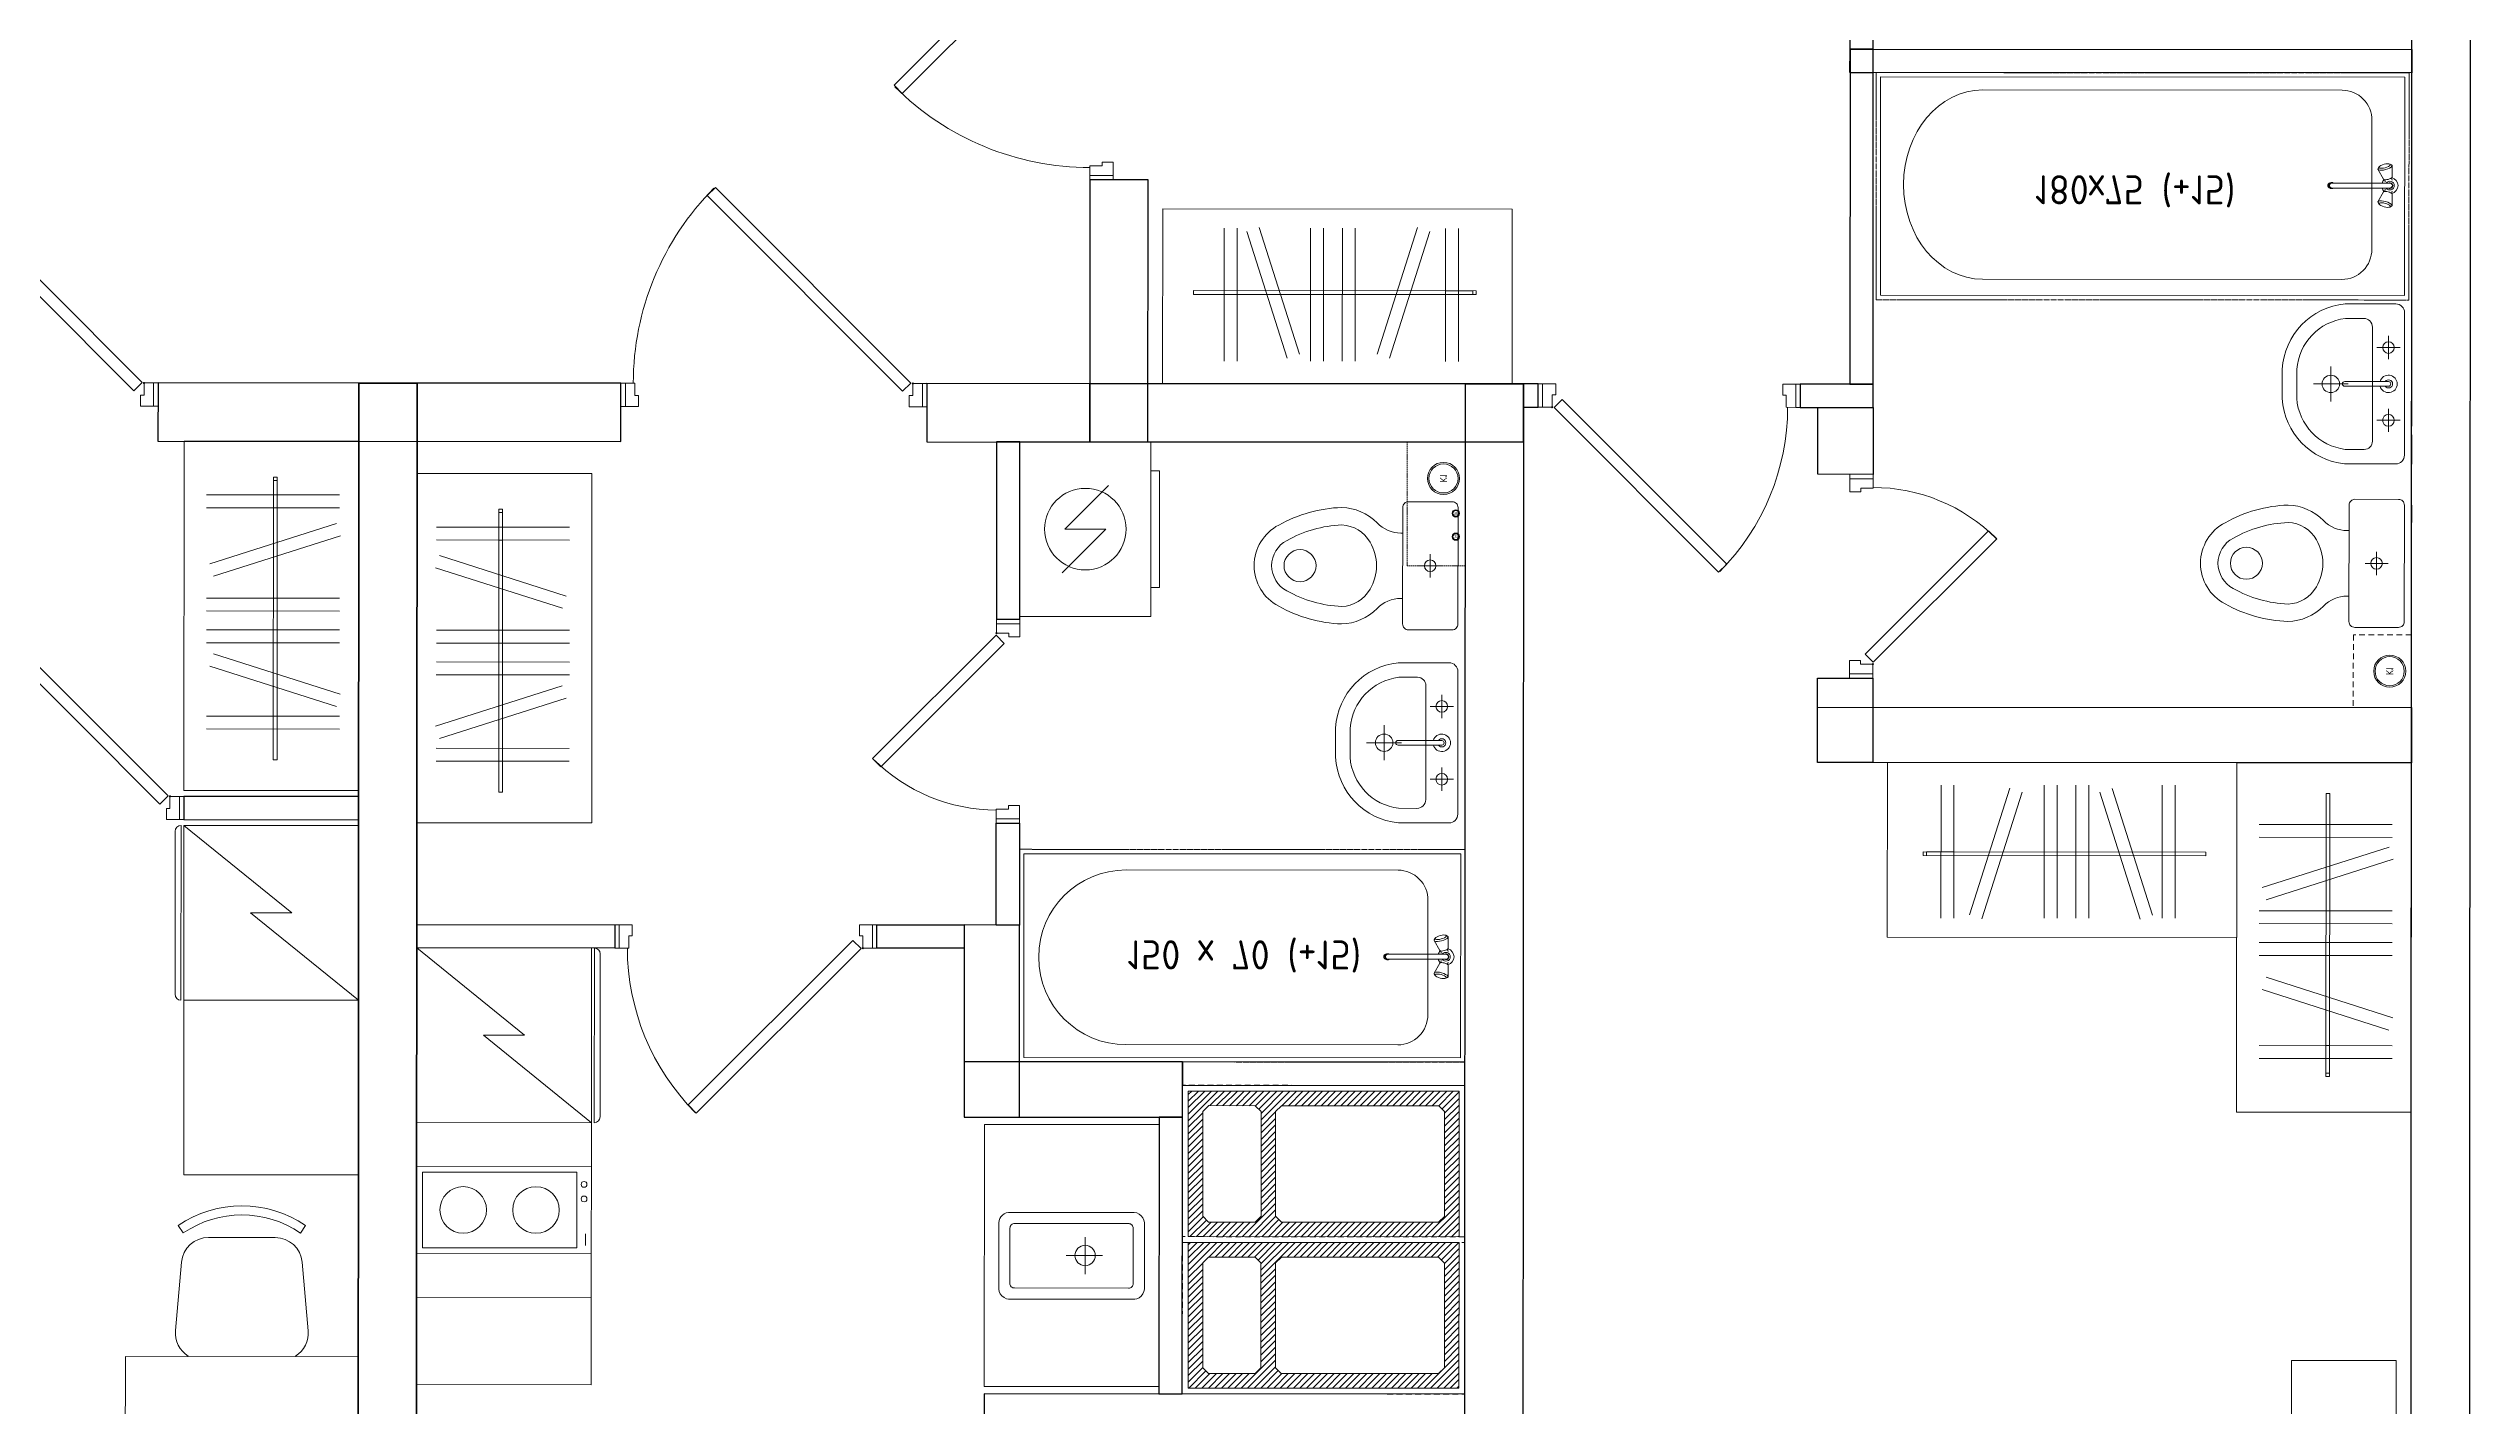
# Model space of a CAD drawing. Header units: millimetres. Extents: x 0 to 145404, y 0 to 194550.
# Drawn here: x 76604 to 84925, y 24500 to 29161 of the extents above; entities that cross this region are included whole.
import ezdxf
from ezdxf.enums import TextEntityAlignment as Align

# ---------------------------------------------------------------- set-up
doc = ezdxf.new("R2010")
doc.units = ezdxf.units.MM
for name, pattern in [('200_ШТРИХ', [320, 200, -120]), ('ACAD_ISO02W100', [15, 12, -3]), ('DASHED', [7, 5, -2, 0]), ('ГОСТ 2.303 5', [24, 20, -1.5, 1, -1.5])]:
    doc.linetypes.add(name, pattern=pattern)
for name, color, linetype, lineweight in [('АР - Вентблок', 36, 'Continuous', 9), ('АР - ВК', 126, 'Continuous', 13), ('АР - Двери', 126, 'Continuous', 9), ('АР - Монолит', 56, 'Continuous', 30), ('АР - Обор. - Холодильник', 42, 'Continuous', 9), ('АР - Оборуд', 252, 'Continuous', 0), ('АР - Перегородки 190', 54, 'Continuous', 30), ('АР - Перегородки 80', 32, 'Continuous', 30), ('АР - Сантехника', 150, 'Continuous', 9)]:
    doc.layers.add(name, color=color, linetype=linetype, lineweight=lineweight)
doc.layers.add('АР - мебель', color=7, linetype='Continuous', lineweight=9, true_color=0x787878)
doc.styles.add('GOST 2.304', font='CS_Gost2304.shx', dxfattribs={"oblique": 15})
doc.styles.add('GOST-2.304_Type-B', font='GOST Common.ttf')
doc.styles.add('ГОСТ 2.304', font='CS_Gost2304.shx')

# ---------------------------------------------------------------- blocks, each defined once
blk = doc.blocks.new('Умывальник_550х420')
at = {"color": 0, "ltscale": 50}
for points in [[(55, -274.6), (230.3, -274.6, 0.365452), (445, -50.5), (445, 50.2, 0.368387), (228.9, 275.4), (55, 275.4, 0.412588), (25, 245.3), (25, -244.5, 0.412222)], [(163, -224.6), (228, -224.6, 0.357073), (395, -49.7), (395, 50.3, 0.35647), (228, 225.4), (165, 225.4, 0.411711), (135, 195.3), (135, -196.4, 0.420441)], [(80, 8.3), (230, 8.3, -1), (230, -7.7), (80, -7.7, -1)]]:
    blk.add_lwpolyline(points, format="xyb", close=True, dxfattribs=at)
for points in [[(120, 125.3), (40, 125.3)], [(80, 165.3), (80, 85.3)], [(338, 0.2), (218, 0.2)], [(278, 60.2), (278, -59.8)], [(120, -124.7), (40, -124.7)], [(80, -84.7), (80, -164.7)]]:
    blk.add_lwpolyline(points, dxfattribs=at)
for centre, radius in [((80, 125.3), 20), ((278, 0.2), 30), ((80, -124.7), 20)]:
    blk.add_circle(centre, radius, dxfattribs=at)
for radius, start, end in [(30, 15.46601, 344.53399), (14, 34.8499, 325.1501)]:
    blk.add_arc((80, 0.3), radius, start, end, dxfattribs=at)
at = {"layer": 'Defpoints', "linetype": 'ACAD_ISO02W100', "lineweight": -2, "ltscale": 10}
blk.add_lwpolyline([(0, 275.3), (0, -274.7)], dxfattribs=at)
at = {"layer": 'АР - Сантехника', "linetype": 'ACAD_ISO02W100', "ltscale": 10, "style": 'GOST 2.304', "width": 0.7}
blk.add_attdef('NAME', text='', height=250, dxfattribs=at).set_placement((278, 0.2, 0), align=Align.MIDDLE_CENTER)
blk = doc.blocks.new('Унитаз_700х440')
at = {"color": 0, "ltscale": 50}
for points in [[(195, -220), (45, -220, -0.414601), (25, -200), (25, 200, -0.414214), (45, 220), (195, 220, -0.414214), (215, 200), (215, -200, -0.414487)], [(327.1, 81.1, -0.261097), (424.4, 140, -0.11879), (612.3, 86.6, -0.608687), (612.3, -86.6, -0.11879), (424.4, -140, -0.261097), (327.1, -81.1, -0.27207)]]:
    blk.add_lwpolyline(points, format="xyb", close=True, dxfattribs=at)
blk.add_lwpolyline([(215, 112.3), (220.9, 112.3, 0.202167), (303, 147, -0.194798), (424.5, 200, -0.119349), (640.7, 139.4, -0.604544), (640.7, -139.4, -0.119349), (424.5, -200, -0.194798), (303, -147, 0.202167), (220.9, -112.3), (215, -112.3)], format="xyb", dxfattribs=at)
for points in [[(120.6, -40), (120.6, 40)], [(159.4, 0), (80.6, 0)]]:
    blk.add_lwpolyline(points, dxfattribs=at)
for centre, radius in [((120.6, 0), 20), ((567.6, 0), 55)]:
    blk.add_circle(centre, radius, dxfattribs=at)
at = {"layer": 'Defpoints', "linetype": 'ACAD_ISO02W100', "lineweight": -2, "ltscale": 10}
blk.add_lwpolyline([(0, -220), (0, 220)], dxfattribs=at)
blk = doc.blocks.new('*U84')
at = {"ltscale": 100}
for p, q in [((15, 37.5), (15, -42.5)), ((46, 37.5), (15, 37.5)), ((48, -4.5), (48, 35.5)), ((852, -4.5), (852, 37.5)), ((852, 37.5), (885, 37.5)), ((885, 37.5), (885, -42.5)), ((15, -42.5), (60, -42.5)), ((60, -4.5), (48, -4.5)), ((60, -42.5), (60, -4.5)), ((840, -42.5), (840, -4.5)), ((840, -4.5), (852, -4.5)), ((885, -42.5), (840, -42.5))]:
    blk.add_line(p, q, dxfattribs=at)
for points in [[(54.4, 38.9), (82.7, 10.6), (648, 575.9), (619.7, 604.2)], [(15, -42.5), (0, -42.5), (0, 37.5), (15, 37.5)], [(885, -42.5), (900, -42.5), (900, 37.5), (885, 37.5)]]:
    blk.add_lwpolyline(points, close=True, dxfattribs=at)
blk.add_circle((48, 37.5), 2, dxfattribs=at)
blk.add_arc((56.7, 37.5), 800, 0, 44.86495, dxfattribs=at)
blk = doc.blocks.new('КРТ37_1550х2200')
for points in [[(-1161.7, -360), (-1161.7, 0), (-801.7, 0)], [(-1161.7, -360), (-801.7, -360), (-801.7, 0)], [(775, 0), (-775, 0)], [(-775, -2200), (-775, 0)], [(775, -2200), (775, 0)], [(1161.7, -360), (1161.7, 0), (801.7, 0)], [(1161.7, -360), (801.7, -360), (801.7, 0)], [(-607.3, -290), (-607.3, -50.8), (-176.2, -50.8), (-176.2, -290)], [(595.7, -290), (595.7, -50.8), (164.6, -50.8), (164.6, -290)], [(-653.1, -290), (775, -290)], [(775, -2200), (-775, -2200)]]:
    blk.add_lwpolyline(points)
blk.add_lwpolyline([(-770.3, -1148.4), (-721, -569.7), (-705.9, -433.6), (-653.1, -290), (-615.3, -380.7), (-502, -471.4), (-607.7, -615)], close=True)
blk = doc.blocks.new('*U93')
at = {"ltscale": 100}
for p, q in [((-1035, 37.5), (-1035, -42.5)), ((-1002, 37.5), (-1035, 37.5)), ((-1002, -4.5), (-1002, 37.5)), ((-48, -4.5), (-48, 35.5)), ((-46, 37.5), (-15, 37.5)), ((-15, 37.5), (-15, -42.5)), ((-1035, -42.5), (-990, -42.5)), ((-990, -4.5), (-1002, -4.5)), ((-990, -42.5), (-990, -4.5)), ((-60, -42.5), (-60, -4.5)), ((-60, -4.5), (-48, -4.5)), ((-15, -42.5), (-60, -42.5))]:
    blk.add_line(p, q, dxfattribs=at)
for points in [[(-54.4, 38.9), (-82.7, 10.6), (-754, 682), (-725.8, 710.3)], [(-1035, -42.5), (-1050, -42.5), (-1050, 37.5), (-1035, 37.5)], [(-15, -42.5), (0, -42.5), (0, 37.5), (-15, 37.5)]]:
    blk.add_lwpolyline(points, close=True, dxfattribs=at)
blk.add_circle((-48, 37.5), 2, dxfattribs=at)
blk.add_arc((-57.9, 37.5), 950, 135.13505, 180, dxfattribs=at)
blk = doc.blocks.new('Ш03 600х1200')
for p, q in [((0, 600), (-1200, 600)), ((-1200, 0), (-1200, 600)), ((0, 0), (0, 600)), ((-988.5, 66), (-988.5, 522.9)), ((-944.2, 66), (-944.2, 522.9)), ((-911.1, 76.8), (-772.2, 512)), ((-692.1, 66), (-692.1, 522.9)), ((-647.8, 66), (-647.8, 522.9)), ((-583, 66), (-583, 522.9)), ((-538.7, 66), (-538.7, 522.9)), ((-282.2, 76.8), (-421.1, 512)), ((-228.6, 66), (-228.6, 522.9)), ((-184.3, 66), (-184.3, 522.9)), ((-868.9, 63.3), (-730, 498.6)), ((-324.4, 63.3), (-463.3, 498.6)), ((-123, 293.3), (-1094.4, 293.3)), ((-1094.4, 293.3), (-1094.4, 280.4)), ((-1094.4, 280.4), (-123, 280.4)), ((-134.5, 293.3), (-228.9, 293.3)), ((-228.9, 293.3), (-228.9, 280.4)), ((-228.9, 280.4), (-134.5, 280.4)), ((-134.5, 280.4), (-134.5, 293.3)), ((-123, 280.4), (-123, 293.3)), ((0, 0), (-1200, 0))]:
    blk.add_line(p, q)
blk = doc.blocks.new('Стояк ВК дополнительный')
at = {"layer": 'АР - ВК', "linetype": '200_ШТРИХ', "lineweight": 5, "ltscale": 0.1}
blk.add_lwpolyline([(0, -250), (0, 0), (200, 0), (200, -250)], close=True, dxfattribs=at)
at = {"layer": 'АР - ВК', "color": 46, "ltscale": 100}
for radius in [55, 50]:
    blk.add_circle((75, -125), radius, dxfattribs=at)
at = {"layer": 'АР - ВК', "color": 46, "ltscale": 100, "style": 'ГОСТ 2.304'}
blk.add_text('К1', height=25, rotation=90, dxfattribs=at).set_placement((75, -125), align=Align.MIDDLE_CENTER)
blk = doc.blocks.new('*U66')
at = {"ltscale": 100}
for p, q in [((-685, 37.5), (-685, -42.5)), ((-652, 37.5), (-685, 37.5)), ((-652, -4.5), (-652, 37.5)), ((-48, -4.5), (-48, 35.5)), ((-46, 37.5), (-15, 37.5)), ((-15, 37.5), (-15, -42.5)), ((-685, -42.5), (-640, -42.5)), ((-640, -4.5), (-652, -4.5)), ((-640, -42.5), (-640, -4.5)), ((-60, -42.5), (-60, -4.5)), ((-60, -4.5), (-48, -4.5)), ((-15, -42.5), (-60, -42.5))]:
    blk.add_line(p, q, dxfattribs=at)
for points in [[(-54.4, 38.9), (-82.7, 10.6), (-506.5, 434.5), (-478.3, 462.8)], [(-685, -42.5), (-700, -42.5), (-700, 37.5), (-685, 37.5)], [(-15, -42.5), (0, -42.5), (0, 37.5), (-15, 37.5)]]:
    blk.add_lwpolyline(points, close=True, dxfattribs=at)
blk.add_circle((-48, 37.5), 2, dxfattribs=at)
blk.add_arc((-55, 37.5), 600, 135.13505, 180, dxfattribs=at)
blk = doc.blocks.new('Ванна 180х75 (+15)')
at = {"layer": 'АР - Сантехника'}
for p, q in [((765, 1815), (15, 1815)), ((15, 1815), (15, 15)), ((318.2, 1756.5), (318.4, 1761.1)), ((318.8, 1750.9), (318.2, 1756.5)), ((318.4, 1761.1), (319.3, 1764.3)), ((320.1, 1744.8), (318.8, 1750.9)), ((322.2, 1770), (319.3, 1764.3)), ((319.3, 1764.3), (320.9, 1765.8)), ((320.9, 1765.8), (323, 1765.3)), ((322.2, 1770), (324.2, 1771.8)), ((323, 1765.3), (325.4, 1763)), ((363.5, 1772), (324.2, 1771.8)), ((324.2, 1771.8), (326.8, 1771.2)), ((325.4, 1763), (327.8, 1759.1)), ((326.8, 1771.2), (329.8, 1768.4)), ((327.8, 1759.1), (330.1, 1753.9)), ((329.8, 1768.4), (332.9, 1763.5)), ((330.1, 1753.9), (332, 1748)), ((332, 1748), (333.3, 1742)), ((332.9, 1763.5), (335.7, 1757)), ((335.7, 1757), (338.1, 1749.7)), ((338.1, 1749.7), (339.7, 1742.1)), ((363.5, 1772), (365.1, 1771.7)), ((365.1, 1771.7), (366.9, 1769.9)), ((366.9, 1769.9), (368.7, 1767)), ((374.4, 1771.8), (367, 1769.8)), ((368.7, 1767), (370.5, 1763.1)), ((370.5, 1763.1), (371.9, 1758.7)), ((371.9, 1758.7), (372.9, 1754.2)), ((372.9, 1754.2), (373.3, 1750)), ((373.3, 1750), (373.2, 1746.5)), ((380.6, 1748.6), (373.2, 1746.6)), ((384.6, 1764.4), (384.6, 1564.3)), ((401.6, 1764.4), (401.6, 1564.3)), ((405.6, 1748.6), (413.1, 1746.6)), ((411.8, 1771.8), (419.3, 1769.8)), ((412.9, 1750), (413.4, 1754.2)), ((413.1, 1746.5), (412.9, 1750)), ((413.4, 1754.2), (414.4, 1758.7)), ((414.4, 1758.7), (415.8, 1763.1)), ((415.8, 1763.1), (417.5, 1767)), ((417.5, 1767), (419.4, 1769.9)), ((419.4, 1769.9), (421.2, 1771.7)), ((421.2, 1771.7), (422.7, 1772)), ((422.7, 1772), (462.1, 1771.8)), ((446.5, 1742.1), (448.1, 1749.7)), ((448.1, 1749.7), (450.5, 1757)), ((450.5, 1757), (453.4, 1763.5)), ((452.9, 1742), (454.2, 1748)), ((453.4, 1763.5), (456.4, 1768.4)), ((454.2, 1748), (456.1, 1753.9)), ((456.1, 1753.9), (458.4, 1759.1)), ((456.4, 1768.4), (459.4, 1771.2)), ((458.4, 1759.1), (460.9, 1763)), ((459.4, 1771.2), (462.1, 1771.8)), ((460.9, 1763), (463.3, 1765.3)), ((462.1, 1771.8), (464, 1770)), ((463.3, 1765.3), (465.4, 1765.8)), ((464, 1770), (466.9, 1764.3)), ((465.4, 1765.8), (466.9, 1764.3)), ((467.5, 1750.9), (466.2, 1744.8)), ((466.9, 1764.3), (467.9, 1761.1)), ((468.1, 1756.5), (467.5, 1750.9)), ((467.9, 1761.1), (468.1, 1756.5)), ((765, 15), (765, 1815)), ((174.5, 1702.4), (618.9, 1702.4)), ((322, 1738.9), (320.1, 1744.8)), ((324.3, 1733.8), (322, 1738.9)), ((326.7, 1729.9), (324.3, 1733.8)), ((329.1, 1727.6), (326.7, 1729.9)), ((331.2, 1727.1), (329.1, 1727.6)), ((334.5, 1724.1), (329.1, 1727.6)), ((332.8, 1728.6), (331.2, 1727.1)), ((333.8, 1731.7), (332.8, 1728.6)), ((333.3, 1742), (333.9, 1736.4)), ((333.9, 1736.4), (333.8, 1731.7)), ((337.1, 1723.5), (334.5, 1724.1)), ((371.3, 1743), (337.1, 1723.5)), ((339.1, 1725.3), (337.1, 1723.5)), ((340.3, 1729.3), (339.1, 1725.3)), ((339.7, 1742.1), (340.5, 1735.1)), ((340.5, 1735.1), (340.3, 1729.3)), ((372.5, 1744.1), (371.3, 1743)), ((373.2, 1746.5), (372.5, 1744.1)), ((384.6, 1737.7), (384.5, 1737.8)), ((401.8, 1737.8), (401.6, 1737.7)), ((413.8, 1744.1), (413.1, 1746.5)), ((415, 1743), (413.8, 1744.1)), ((415, 1743), (449.1, 1723.5)), ((445.7, 1735.1), (446.5, 1742.1)), ((446, 1729.3), (445.7, 1735.1)), ((447.1, 1725.3), (446, 1729.3)), ((449.1, 1723.5), (447.1, 1725.3)), ((451.7, 1724.1), (449.1, 1723.5)), ((451.7, 1724.1), (457.1, 1727.6)), ((452.3, 1736.4), (452.9, 1742)), ((452.5, 1731.7), (452.3, 1736.4)), ((453.4, 1728.6), (452.5, 1731.7)), ((455, 1727.1), (453.4, 1728.6)), ((457.1, 1727.6), (455, 1727.1)), ((459.5, 1729.9), (457.1, 1727.6)), ((462, 1733.8), (459.5, 1729.9)), ((464.3, 1738.9), (462, 1733.8)), ((466.2, 1744.8), (464.3, 1738.9)), ((70.6, 1599.9), (70.6, 365.8)), ((720.6, 365.8), (720.6, 1599.9)), ((15, 15), (765, 15))]:
    blk.add_line(p, q, dxfattribs=at)
at = {"layer": 'АР - Сантехника', "linetype": 'ГОСТ 2.303 5'}
blk.add_lwpolyline([(780, 0), (0, 0), (0, 1830), (780, 1830)], close=True, dxfattribs=at)
at = {"layer": 'АР - Сантехника'}
for points in [[(401.6, 1569.8), (402.4, 1568.7), (403, 1567.5), (403.4, 1566.2), (403.6, 1564.9), (403.6, 1563.6), (403.4, 1562.3), (402.9, 1561), (402.3, 1559.8), (401.5, 1558.7), (400.5, 1557.7), (399.4, 1556.9), (398.1, 1556.2), (396.8, 1555.6), (395.3, 1555.2), (393.9, 1555.1), (392.4, 1555.1), (390.9, 1555.2), (389.5, 1555.6), (388.1, 1556.2), (386.9, 1556.9), (385.7, 1557.7), (384.8, 1558.7), (383.9, 1559.8), (383.3, 1561), (382.9, 1562.3), (382.7, 1563.6), (382.6, 1564.9), (382.8, 1566.2), (383.2, 1567.5), (383.8, 1568.7), (384.6, 1569.8)], [(401.6, 1564.3), (401.5, 1563.1), (401.2, 1562), (400.7, 1560.9), (400, 1559.9), (399.1, 1559), (398.1, 1558.2), (397, 1557.6), (395.7, 1557.2), (394.5, 1556.9), (393.1, 1556.8), (391.8, 1556.9), (390.5, 1557.2), (389.3, 1557.6), (388.1, 1558.2), (387.1, 1559), (386.2, 1559.9), (385.5, 1560.9), (385, 1562), (384.7, 1563.1), (384.6, 1564.3)], [(401.6, 1558.9), (401.5, 1557.7), (401.2, 1556.5), (400.7, 1555.4), (400, 1554.4), (399.1, 1553.5), (398.1, 1552.7), (397, 1552.1), (395.7, 1551.7), (394.5, 1551.4), (393.1, 1551.3), (391.8, 1551.4), (390.5, 1551.7), (389.3, 1552.1), (388.1, 1552.7), (387.1, 1553.5), (386.2, 1554.4), (385.5, 1555.4), (385, 1556.5), (384.7, 1557.7), (384.6, 1558.9)]]:
    blk.add_lwpolyline(points, dxfattribs=at)
for centre, radius, start, end in [((393.1, 1764.4), 28, 13.41646, 166.58354), ((393.1, 1764.4), 15, 304.51811, 235.48189), ((393.1, 1764.4), 10, 328.21167, 211.78833), ((393.1, 1764.4), 8.5, 0, 180), ((173.1, 1599.9), 102.5, 89.24097, 180), ((393.1, 1764.4), 28, 223.41646, 252.32776), ((393.1, 1764.4), 28, 287.67224, 316.58354), ((618.1, 1599.9), 102.5, 0, 90.75903)]:
    blk.add_arc(centre, radius, start, end, dxfattribs=at)
blk.add_ellipse((395.6, 365.8), major_axis=(325, 0), ratio=0.835998, start_param=3.141593, end_param=6.283185, dxfattribs=at)
at = {"layer": 'АР - Сантехника', "linetype": 'Continuous', "style": 'GOST-2.304_Type-B'}
blk.add_text('180х75 (+15)', height=100, rotation=90, dxfattribs=at).set_placement((378.1, 889.4), align=Align.MIDDLE_CENTER)
blk = doc.blocks.new('Квартира 3К 10100 тип 1 перекидная')
at = {"layer": 'АР - Монолит', "elevation": 0}
for points in [[(-4740, -5950), (-4540, -5950), (-4540, 7980), (-4740, 7980)], [(-1490, 200), (-1490, 0), (0, 0), (0, 200)]]:
    blk.add_lwpolyline(points, close=True, dxfattribs=at)
at = {"layer": 'АР - Монолит'}
for points in [[(-200, 900), (0, 900), (0, 0), (-200, 0)], [(-1490, -5950), (-1290, -5950), (-1290, 200), (-1490, 200)], [(-1490, 200), (-1490, 0), (0, 0), (0, 200)]]:
    blk.add_lwpolyline(points, close=True, dxfattribs=at)
at = {"layer": 'АР - Перегородки 190', "elevation": 0}
for points in [[(-2500, 120), (-2690, 120), (-2690, -110), (-2500, -110)], [(-2500, -810), (-2690, -810), (-2690, -1100), (-2500, -1100)], [(-2500, -1100), (-2500, -910), (-4540, -910), (-4540, -1100)]]:
    blk.add_lwpolyline(points, close=True, dxfattribs=at)
at = {"layer": 'АР - Перегородки 80', "elevation": 0}
for points in [[(-2610, 1270), (-2690, 1270), (-2690, 1650), (-2610, 1650)], [(-2610, 1270), (-2610, 1350), (-4540, 1350), (-4540, 1270)], [(-2610, 200), (-2690, 200), (-2690, 1350), (-2610, 1350)], [(-2690, 120), (-2690, 200), (-2440, 200), (-2440, 120)]]:
    blk.add_lwpolyline(points, close=True, dxfattribs=at)
at = {"layer": 'АР - Перегородки 80'}
blk.add_lwpolyline([(-1540, 120), (-1540, 200), (-1490, 200), (-1490, 120)], close=True, dxfattribs=at)
at = {"rotation": 90}
blk.add_blockref('Ванна 180х75 (+15)', (-2700, 490, 0), dxfattribs=at)
blk.add_blockref('Стояк ВК дополнительный', (-4540, -660))
at = {"layer": 'АР - Двери', "xscale": -1}
for name, p, rotation in [('*U93', (-37.5, 1950, 0), 270), ('*U66', (-2652.5, -810, 0), 90)]:
    blk.add_blockref(name, p, dxfattribs=dict(at, rotation=rotation))
at = {"layer": 'АР - Двери', "rotation": 180}
blk.add_blockref('*U84', (-1540, 157.5), dxfattribs=at)
at = {"layer": 'АР - мебель'}
for p, rotation in [((-1450, 800, 0), 180), ((-4540, -2300, 0), 270)]:
    blk.add_blockref('Ш03 600х1200', p, dxfattribs=dict(at, rotation=rotation))
blk.add_blockref('Ш03 600х1200', (-2740, -1700, 0), dxfattribs=at)
at = {"layer": 'АР - мебель', "xscale": -1, "rotation": 89.99999999999825}
blk.add_blockref('КРТ37_1550х2200', (-4489.2, -4314.8, 0), dxfattribs=at)
at = {"layer": 'АР - Сантехника'}
for name, p in [('Умывальник_550х420', (-4540, 201.5)), ('Унитаз_700х440', (-4540, -414.6, 0))]:
    blk.add_blockref(name, p, dxfattribs=at)
blk = doc.blocks.new('*U213')
at = {"ltscale": 100}
for p, q in [((15, -37.5), (15, 42.5)), ((15, 42.5), (60, 42.5)), ((60, 4.5), (48, 4.5)), ((48, 4.5), (48, -35.5)), ((60, 42.5), (60, 4.5)), ((885, 42.5), (840, 42.5)), ((840, 42.5), (840, 4.5)), ((840, 4.5), (852, 4.5)), ((852, 4.5), (852, -37.5)), ((885, -37.5), (885, 42.5)), ((46, -37.5), (15, -37.5)), ((852, -37.5), (885, -37.5))]:
    blk.add_line(p, q, dxfattribs=at)
for points in [[(15, 42.5), (0, 42.5), (0, -37.5), (15, -37.5)], [(885, 42.5), (900, 42.5), (900, -37.5), (885, -37.5)], [(54.4, -38.9), (82.7, -10.6), (648, -575.9), (619.7, -604.2)]]:
    blk.add_lwpolyline(points, close=True, dxfattribs=at)
blk.add_circle((48, -37.5), 2, dxfattribs=at)
blk.add_arc((56.7, -37.5), 800, 315.13505, 0, dxfattribs=at)
blk = doc.blocks.new('*U209')
at = {"ltscale": 100}
for p, q in [((15, -37.5), (15, 42.5)), ((15, 42.5), (60, 42.5)), ((60, 4.5), (48, 4.5)), ((48, 4.5), (48, -35.5)), ((60, 42.5), (60, 4.5)), ((685, 42.5), (640, 42.5)), ((640, 42.5), (640, 4.5)), ((640, 4.5), (652, 4.5)), ((652, 4.5), (652, -37.5)), ((685, -37.5), (685, 42.5)), ((46, -37.5), (15, -37.5)), ((652, -37.5), (685, -37.5))]:
    blk.add_line(p, q, dxfattribs=at)
for points in [[(15, 42.5), (0, 42.5), (0, -37.5), (15, -37.5)], [(685, 42.5), (700, 42.5), (700, -37.5), (685, -37.5)], [(54.4, -38.9), (82.7, -10.6), (506.5, -434.5), (478.3, -462.8)]]:
    blk.add_lwpolyline(points, close=True, dxfattribs=at)
blk.add_circle((48, -37.5), 2, dxfattribs=at)
blk.add_arc((55, -37.5), 600, 315.13505, 0, dxfattribs=at)
blk = doc.blocks.new('Стояк ВК')
at = {"layer": 'АР - ВК', "color": 46, "linetype": 'DASHED'}
blk.add_lwpolyline([(0, 200), (425, 200), (425, 0), (0, 0)], close=True, dxfattribs=at)
at = {"layer": 'АР - ВК', "color": 1, "ltscale": 100}
for radius in [12.5, 10]:
    blk.add_circle((100, 167.5), radius, dxfattribs=at)
at = {"layer": 'АР - ВК', "color": 5, "ltscale": 100}
for radius in [12.5, 10]:
    blk.add_circle((180, 167.5), radius, dxfattribs=at)
at = {"layer": 'АР - ВК', "color": 46, "ltscale": 100}
for radius in [55, 50]:
    blk.add_circle((300, 125), radius, dxfattribs=at)
at = {"layer": 'АР - ВК', "color": 1, "ltscale": 100, "style": 'ГОСТ 2.304'}
blk.add_text('Т4', height=10, dxfattribs=at).set_placement((100, 167.5), align=Align.MIDDLE_CENTER)
at = {"layer": 'АР - ВК', "color": 5, "ltscale": 100, "style": 'ГОСТ 2.304'}
blk.add_text('В1', height=10, dxfattribs=at).set_placement((180, 167.5), align=Align.MIDDLE_CENTER)
at = {"layer": 'АР - ВК', "color": 46, "ltscale": 100, "style": 'ГОСТ 2.304'}
blk.add_text('К1', height=25, dxfattribs=at).set_placement((300, 125), align=Align.MIDDLE_CENTER)
blk = doc.blocks.new('*U71')
at = {"ltscale": 100}
for p, q in [((15, 37.5), (15, -42.5)), ((46, 37.5), (15, 37.5)), ((48, -4.5), (48, 35.5)), ((1002, -4.5), (1002, 37.5)), ((1002, 37.5), (1035, 37.5)), ((1035, 37.5), (1035, -42.5)), ((15, -42.5), (60, -42.5)), ((60, -4.5), (48, -4.5)), ((60, -42.5), (60, -4.5)), ((990, -42.5), (990, -4.5)), ((990, -4.5), (1002, -4.5)), ((1035, -42.5), (990, -42.5))]:
    blk.add_line(p, q, dxfattribs=at)
for points in [[(54.4, 38.9), (82.7, 10.6), (754, 682), (725.8, 710.3)], [(15, -42.5), (0, -42.5), (0, 37.5), (15, 37.5)], [(1035, -42.5), (1050, -42.5), (1050, 37.5), (1035, 37.5)]]:
    blk.add_lwpolyline(points, close=True, dxfattribs=at)
blk.add_circle((48, 37.5), 2, dxfattribs=at)
blk.add_arc((57.9, 37.5), 950, 0, 44.86495, dxfattribs=at)
blk = doc.blocks.new('Стиральная_машинка_600х450')
at = {"color": 0, "linetype": 'ByBlock', "lineweight": -2, "ltscale": 50}
for points in [[(40, -40), (40, -640), (490, -640), (490, -40)], [(520, -540), (490, -540), (490, -140), (520, -140)]]:
    blk.add_lwpolyline(points, close=True, dxfattribs=at)
blk.add_lwpolyline([(344.3, -490), (194.3, -340), (335.7, -340), (185.7, -190)], dxfattribs=at)
blk.add_circle((265, -340), 140, dxfattribs=at)
blk = doc.blocks.new('холодильник')
at = {"layer": 'АР - Обор. - Холодильник'}
for p, q in [((0, 300), (0, -300)), ((600, 300), (0, 300)), ((600, -300), (600, 300)), ((610, 300), (610, -300)), ((610, 300), (610, 300)), ((630, -280), (630, 280)), ((0, -300), (600, -300)), ((610, -300), (610, -300))]:
    blk.add_line(p, q, dxfattribs=at)
blk.add_lwpolyline([(600, 300), (229.3, 0), (370.7, 0), (0, -300)], dxfattribs=at)
for centre, start, end in [((610, 280), 0, 90), ((610, -280), 270, 0)]:
    blk.add_arc(centre, 20, start, end, dxfattribs=at)
blk = doc.blocks.new('мойка 400')
at = {"ltscale": 10}
for p, q in [((-317.2, -50.4), (-96, -50.4)), ((-350.2, -517.4), (-350.2, -83.4)), ((-311.8, -102.9), (-311.8, -498)), ((-104.7, -88.8), (-297.8, -88.8)), ((-90.6, -498), (-90.6, -102.9)), ((-52.2, -94.2), (-52.2, -517.4)), ((-200.1, -319.1), (-200.1, -194)), ((-264.4, -254), (-136.9, -254)), ((-96, -550.4), (-317.2, -550.4)), ((-297.8, -512.1), (-106.7, -512.1))]:
    blk.add_line(p, q, dxfattribs=at)
blk.add_circle((-200.1, -254), 35, dxfattribs=at)
for centre, radius, start, end in [((-311.8, -88.8), 38.8, 82.01368, 187.98632), ((-90.6, -88.8), 38.8, 352.01368, 97.98632), ((-296.8, -103.9), 15.1, 86.18902, 183.81098), ((-105.7, -103.9), 15.1, 356.18902, 93.81098), ((-296.8, -497), 15.1, 176.18902, 273.81098), ((-105.7, -497), 15.1, 266.18902, 3.81098), ((-311.8, -512.1), 38.8, 172.01368, 277.98632), ((-90.6, -512.1), 38.8, 262.01368, 352.01368)]:
    blk.add_arc(centre, radius, start, end, dxfattribs=at)
blk = doc.blocks.new('Вентблок 930 х 500')
at = {"layer": 'АР - Вентблок', "lineweight": 5}
h = blk.add_hatch(dxfattribs=at)
h.set_pattern_fill('ANSI31', color=256, scale=5)
h.set_pattern_definition([(45, (-3927587.913, -709139.574), (-11.22532015, 11.22532015), [])])
h.paths.add_polyline_path([(-20, 950), (-520, 950), (-520, 20), (-20, 20)])
h.paths.add_polyline_path([(-450, 700), (-470, 720), (-470, 880), (-450, 900), (-90, 900), (-70, 880), (-70, 720), (-90, 700)], flags=16)
h.paths.add_polyline_path([(-90, 650), (-70, 630), (-70, 90), (-90, 70), (-450, 70), (-470, 90), (-470, 630), (-450, 650)], flags=16)
at = {"layer": 'АР - Вентблок', "linetype": '200_ШТРИХ', "lineweight": 5, "ltscale": 0.1}
blk.add_lwpolyline([(-540, 0), (-540, 970), (0, 970), (0, 0)], close=True, dxfattribs=at)
at = {"layer": 'АР - Вентблок', "linetype": 'ByBlock'}
for points in [[(-520, 20), (-520, 950), (-20, 950), (-20, 20)], [(-470, 720), (-470, 880), (-450, 900), (-90, 900), (-70, 880), (-70, 720), (-90, 700), (-450, 700)], [(-470, 90), (-470, 630), (-450, 650), (-90, 650), (-70, 630), (-70, 90), (-90, 70), (-450, 70)]]:
    blk.add_lwpolyline(points, close=True, dxfattribs=at)
blk = doc.blocks.new('Ванна 150х70 (+15)')
at = {"layer": 'АР - Сантехника'}
for p, q in [((15, 15), (15, 1515)), ((15, 1515), (715, 1515)), ((715, 1515), (715, 15)), ((715, 1515), (715, 1515)), ((287.1, 1461.1), (286.9, 1456.5)), ((286.9, 1456.5), (287.5, 1450.9)), ((288.1, 1464.3), (287.1, 1461.1)), ((287.5, 1450.9), (288.8, 1444.8)), ((291, 1470), (288.1, 1464.3)), ((289.6, 1465.8), (288.1, 1464.3)), ((288.8, 1444.8), (290.7, 1438.9)), ((291.7, 1465.3), (289.6, 1465.8)), ((290.7, 1438.9), (293, 1433.8)), ((292.9, 1471.8), (291, 1470)), ((294.1, 1463), (291.7, 1465.3)), ((332.3, 1472), (292.9, 1471.8)), ((295.6, 1471.2), (292.9, 1471.8)), ((293, 1433.8), (295.5, 1429.9)), ((296.6, 1459.1), (294.1, 1463)), ((295.5, 1429.9), (297.9, 1427.6)), ((298.6, 1468.4), (295.6, 1471.2)), ((298.9, 1453.9), (296.6, 1459.1)), ((297.9, 1427.6), (300, 1427.1)), ((303.3, 1424.1), (297.9, 1427.6)), ((301.6, 1463.5), (298.6, 1468.4)), ((300.8, 1448), (298.9, 1453.9)), ((300, 1427.1), (301.6, 1428.6)), ((302.1, 1442), (300.8, 1448)), ((304.5, 1457), (301.6, 1463.5)), ((301.6, 1428.6), (302.5, 1431.7)), ((302.7, 1436.4), (302.1, 1442)), ((302.5, 1431.7), (302.7, 1436.4)), ((303.3, 1424.1), (305.9, 1423.5)), ((306.9, 1449.7), (304.5, 1457)), ((340, 1443), (305.9, 1423.5)), ((305.9, 1423.5), (307.9, 1425.3)), ((308.5, 1442.1), (306.9, 1449.7)), ((307.9, 1425.3), (309, 1429.3)), ((309.3, 1435.1), (308.5, 1442.1)), ((309, 1429.3), (309.3, 1435.1)), ((333.8, 1471.7), (332.3, 1472)), ((335.6, 1469.9), (333.8, 1471.7)), ((337.5, 1467), (335.6, 1469.9)), ((343.2, 1471.8), (335.7, 1469.8)), ((339.2, 1463.1), (337.5, 1467)), ((340.6, 1458.7), (339.2, 1463.1)), ((340, 1443), (341.2, 1444.1)), ((341.6, 1454.2), (340.6, 1458.7)), ((341.2, 1444.1), (341.9, 1446.5)), ((342.1, 1450), (341.6, 1454.2)), ((341.9, 1446.5), (342.1, 1450)), ((349.4, 1448.6), (341.9, 1446.6)), ((353.2, 1437.8), (353.4, 1437.7)), ((353.4, 1464.4), (353.4, 1264.3)), ((370.4, 1464.4), (370.4, 1264.3)), ((370.4, 1437.7), (370.5, 1437.8)), ((374.4, 1448.6), (381.8, 1446.6)), ((380.6, 1471.8), (388, 1469.8)), ((382.1, 1454.2), (381.7, 1450)), ((381.7, 1450), (381.8, 1446.5)), ((381.8, 1446.5), (382.5, 1444.1)), ((383.1, 1458.7), (382.1, 1454.2)), ((382.5, 1444.1), (383.7, 1443)), ((384.5, 1463.1), (383.1, 1458.7)), ((383.7, 1443), (417.9, 1423.5)), ((386.3, 1467), (384.5, 1463.1)), ((388.1, 1469.9), (386.3, 1467)), ((389.9, 1471.7), (388.1, 1469.9)), ((391.5, 1472), (389.9, 1471.7)), ((391.5, 1472), (430.8, 1471.8)), ((415.3, 1442.1), (414.5, 1435.1)), ((414.5, 1435.1), (414.7, 1429.3)), ((414.7, 1429.3), (415.9, 1425.3)), ((416.9, 1449.7), (415.3, 1442.1)), ((415.9, 1425.3), (417.9, 1423.5)), ((419.3, 1457), (416.9, 1449.7)), ((417.9, 1423.5), (420.5, 1424.1)), ((422.1, 1463.5), (419.3, 1457)), ((420.5, 1424.1), (425.9, 1427.6)), ((421.7, 1442), (421.1, 1436.4)), ((421.1, 1436.4), (421.2, 1431.7)), ((421.2, 1431.7), (422.2, 1428.6)), ((423, 1448), (421.7, 1442)), ((425.2, 1468.4), (422.1, 1463.5)), ((422.2, 1428.6), (423.8, 1427.1)), ((424.9, 1453.9), (423, 1448)), ((423.8, 1427.1), (425.9, 1427.6)), ((427.2, 1459.1), (424.9, 1453.9)), ((428.2, 1471.2), (425.2, 1468.4)), ((425.9, 1427.6), (428.3, 1429.9)), ((429.6, 1463), (427.2, 1459.1)), ((430.8, 1471.8), (428.2, 1471.2)), ((428.3, 1429.9), (430.7, 1433.8)), ((432, 1465.3), (429.6, 1463)), ((430.7, 1433.8), (433, 1438.9)), ((432.8, 1470), (430.8, 1471.8)), ((434.1, 1465.8), (432, 1465.3)), ((432.8, 1470), (435.7, 1464.3)), ((433, 1438.9), (434.9, 1444.8)), ((435.7, 1464.3), (434.1, 1465.8)), ((434.9, 1444.8), (436.2, 1450.9)), ((436.6, 1461.1), (435.7, 1464.3)), ((436.2, 1450.9), (436.8, 1456.5)), ((436.8, 1456.5), (436.6, 1461.1)), ((558.2, 1402.4), (161.2, 1402.4)), ((59.4, 365.8), (59.4, 1299.9)), ((659.4, 1299.9), (659.4, 365.8)), ((715, 15), (15, 15)), ((15, 15), (15, 15))]:
    blk.add_line(p, q, dxfattribs=at)
at = {"layer": 'АР - Сантехника', "linetype": 'ГОСТ 2.303 5'}
blk.add_lwpolyline([(0, 1530), (730, 1530), (730, 0), (0, 0)], close=True, dxfattribs=at)
at = {"layer": 'АР - Сантехника'}
for points in [[(353.4, 1269.8), (352.6, 1268.7), (352, 1267.5), (351.6, 1266.2), (351.4, 1264.9), (351.4, 1263.6), (351.6, 1262.3), (352.1, 1261), (352.7, 1259.8), (353.5, 1258.7), (354.5, 1257.7), (355.6, 1256.9), (356.9, 1256.2), (358.2, 1255.6), (359.7, 1255.2), (361.1, 1255.1), (362.6, 1255.1), (364.1, 1255.2), (365.5, 1255.6), (366.9, 1256.2), (368.1, 1256.9), (369.3, 1257.7), (370.2, 1258.7), (371.1, 1259.8), (371.7, 1261), (372.1, 1262.3), (372.3, 1263.6), (372.4, 1264.9), (372.2, 1266.2), (371.8, 1267.5), (371.2, 1268.7), (370.4, 1269.8)], [(353.4, 1264.3), (353.5, 1263.1), (353.8, 1262), (354.3, 1260.9), (355, 1259.9), (355.9, 1259), (356.9, 1258.2), (358, 1257.6), (359.3, 1257.2), (360.5, 1256.9), (361.9, 1256.8), (363.2, 1256.9), (364.5, 1257.2), (365.7, 1257.6), (366.9, 1258.2), (367.9, 1259), (368.8, 1259.9), (369.5, 1260.9), (370, 1262), (370.3, 1263.1), (370.4, 1264.3)], [(353.4, 1258.9), (353.5, 1257.7), (353.8, 1256.5), (354.3, 1255.4), (355, 1254.4), (355.9, 1253.5), (356.9, 1252.7), (358, 1252.1), (359.3, 1251.7), (360.5, 1251.4), (361.9, 1251.3), (363.2, 1251.4), (364.5, 1251.7), (365.7, 1252.1), (366.9, 1252.7), (367.9, 1253.5), (368.8, 1254.4), (369.5, 1255.4), (370, 1256.5), (370.3, 1257.7), (370.4, 1258.9)]]:
    blk.add_lwpolyline(points, dxfattribs=at)
for centre, radius, start, end in [((361.9, 1464.4), 28, 13.41646, 166.58354), ((361.9, 1464.4), 28, 223.41646, 252.32776), ((361.9, 1464.4), 15, 304.51811, 235.48189), ((361.9, 1464.4), 10, 328.21167, 211.78833), ((361.9, 1464.4), 8.5, 0, 180), ((361.9, 1464.4), 28, 287.67224, 316.58354), ((161.9, 1299.9), 102.5, 89.24097, 180), ((556.9, 1299.9), 102.5, 0, 90.75903), ((359.4, 365.8), 300, 180, 0)]:
    blk.add_arc(centre, radius, start, end, dxfattribs=at)
at = {"layer": 'АР - Сантехника', "linetype": 'Continuous', "style": 'GOST-2.304_Type-B'}
blk.add_text('150 х 70 (+15)', height=100, rotation=90, dxfattribs=at).set_placement((368, 771.5), align=Align.MIDDLE_CENTER)
blk = doc.blocks.new('П23_300х600')
for p, q in [((-150, 0), (-150, 600)), ((-150, 600), (150, 600)), ((150, 600), (150, 0)), ((130, 580), (-130, 580)), ((-130, 580), (-130, 50)), ((130, 50), (130, 580)), ((150, 0), (-150, 0)), ((-130, 50), (130, 50))]:
    blk.add_line(p, q)
at = {"ltscale": 5}
blk.add_line((-81.9, 20), (-121.9, 20), dxfattribs=at)
for centre in [(0, 440), (0, 190)]:
    blk.add_circle(centre, 80)
for centre in [(38.1, 25), (88.1, 25)]:
    blk.add_circle(centre, 10, dxfattribs=at)
blk = doc.blocks.new('Квартира 1С 3800 тип 3')
at = {"layer": 'АР - Монолит'}
for points in [[(200, 0), (0, 0), (0, -6150), (200, -6150)], [(2050, -200), (0, -200), (0, 0), (2050, 0)], [(4000, -200), (3100, -200), (3100, 0), (4000, 0)], [(4000, 0), (3800, 0), (3800, -6150), (4000, -6150)]]:
    blk.add_lwpolyline(points, close=True, dxfattribs=at)
at = {"layer": 'АР - Оборуд'}
for points in [[(1850, -3445), (1850, -2545), (1250, -2545), (1250, -3445)], [(3800, -3140), (3800, -2540), (3200, -2540), (3200, -3140)], [(3800, -3440), (3800, -3140), (3200, -3140), (3200, -3440)]]:
    blk.add_lwpolyline(points, close=True, dxfattribs=at)
at = {"layer": 'АР - Перегородки 190'}
for points in [[(1920, -2520), (1730, -2520), (1730, -1860), (1920, -1860)], [(1920, -2330), (1920, -2520), (1170, -2520), (1170, -2330)]]:
    blk.add_lwpolyline(points, close=True, dxfattribs=at)
at = {"layer": 'АР - Перегородки 80'}
for points in [[(1810, -810), (1730, -810), (1730, -200), (1810, -200)], [(1810, -1510), (1730, -1510), (1730, -1860), (1810, -1860)], [(1920, -1860), (1920, -1940), (2220, -1940), (2220, -1860)], [(3120, -1860), (3120, -1940), (3800, -1940), (3800, -1860)], [(200, -2410), (200, -2330), (1170, -2330), (1170, -2410)], [(1250, -3470), (1170, -3470), (1170, -2520), (1250, -2520)], [(200, -3550), (200, -3470), (1850, -3470), (1850, -3550)]]:
    blk.add_lwpolyline(points, close=True, dxfattribs=at)
for name, p, rotation in [('Ванна 150х70 (+15)', (1730, -2330), 90.00000000000001), ('Вентблок 930 х 500', (200, -2950), 270), ('Вентблок 930 х 500', (200, -3470), 270)]:
    blk.add_blockref(name, p, dxfattribs=dict(rotation=rotation))
at = {"layer": 'АР - ВК', "rotation": 90.00000000000001}
blk.add_blockref('Стояк ВК', (400, -625), dxfattribs=at)
at = {"layer": 'АР - Двери'}
for name, p in [('*U71', (2050, -37.5)), ('*U213', (2220, -1902.5))]:
    blk.add_blockref(name, p, dxfattribs=at)
at = {"layer": 'АР - Двери', "xscale": -1, "rotation": 90}
blk.add_blockref('*U209', (1772.5, -810), dxfattribs=at)
at = {"layer": 'АР - мебель', "rotation": 90.00000000000001}
blk.add_blockref('Ш03 600х1200', (3799.5, -310), dxfattribs=at)
at = {"layer": 'АР - Оборуд', "extrusion": (0, 0, -1), "xscale": -1, "zscale": -1, "rotation": 180}
blk.add_blockref('холодильник', (-3800, -2240), dxfattribs=at)
at = {"layer": 'АР - Оборуд', "xscale": -1, "rotation": 270}
blk.add_blockref('П23_300х600', (3200, -2840), dxfattribs=at)
at = {"layer": 'АР - Оборуд', "rotation": 90.00000000000001}
blk.add_blockref('мойка 400', (1250, -2794.9), dxfattribs=at)
at = {"layer": 'АР - Сантехника', "rotation": 180}
blk.add_blockref('Стиральная_машинка_600х450', (1770, -840), dxfattribs=at)
at = {"layer": 'АР - Сантехника', "xscale": -1, "rotation": 180}
for name, p in [('Унитаз_700х440', (200, -625)), ('Умывальник_550х420', (200.3, -1232.9))]:
    blk.add_blockref(name, p, dxfattribs=at)
blk = doc.blocks.new('ОГ78_на2персон_стол800х800')
for p, q in [((-400, -800), (-400, 0)), ((-400, 0), (400, 0)), ((400, 0), (400, -800)), ((-824.7, -198.8), (-850.3, -181.3)), ((-489.2, -172.3), (-724.4, -192.8)), ((489.2, -172.3), (724.4, -192.8)), ((824.7, -198.8), (850.3, -181.3)), ((-809.3, -285.3), (-809.3, -514.7)), ((809.3, -285.3), (809.3, -514.7)), ((-824.7, -601.2), (-850.3, -618.7)), ((-489.2, -627.7), (-724.4, -607.2)), ((489.2, -627.7), (724.4, -607.2)), ((824.7, -601.2), (850.3, -618.7)), ((400, -800), (-400, -800))]:
    blk.add_line(p, q)
for centre, radius, start, end in [((-530.7, -400), 387.3, 145.61966, 214.38034), ((-530.7, -400), 356.3, 145.61966, 214.38034), ((-716.4, -285.3), 92.9, 94.96974, 180), ((-481.1, -264.8), 92.9, 31.59303, 94.96974), ((481.1, -264.8), 92.9, 85.03026, 148.40697), ((716.4, -285.3), 92.9, 0, 85.03026), ((530.7, -400), 356.3, 325.61966, 34.38034), ((530.7, -400), 387.3, 325.61966, 34.38034), ((-716.4, -514.7), 92.9, 180, 265.03026), ((716.4, -514.7), 92.9, 274.96974, 0), ((-481.1, -535.2), 92.9, 265.03026, 328.40697), ((481.1, -535.2), 92.9, 211.59303, 274.96974)]:
    blk.add_arc(centre, radius, start, end)
blk = doc.blocks.new('*U83')
at = {"ltscale": 100}
for p, q in [((15, -37.5), (15, 42.5)), ((15, 42.5), (60, 42.5)), ((60, 4.5), (48, 4.5)), ((48, 4.5), (48, -35.5)), ((60, 42.5), (60, 4.5)), ((1035, 42.5), (990, 42.5)), ((990, 42.5), (990, 4.5)), ((990, 4.5), (1002, 4.5)), ((1002, 4.5), (1002, -37.5)), ((1035, -37.5), (1035, 42.5)), ((46, -37.5), (15, -37.5)), ((1002, -37.5), (1035, -37.5))]:
    blk.add_line(p, q, dxfattribs=at)
for points in [[(15, 42.5), (0, 42.5), (0, -37.5), (15, -37.5)], [(1035, 42.5), (1050, 42.5), (1050, -37.5), (1035, -37.5)], [(54.4, -38.9), (82.7, -10.6), (754, -682), (725.8, -710.3)]]:
    blk.add_lwpolyline(points, close=True, dxfattribs=at)
blk.add_circle((48, -37.5), 2, dxfattribs=at)
blk.add_arc((57.9, -37.5), 950, 315.13505, 0, dxfattribs=at)
blk = doc.blocks.new('*U73')
at = {"ltscale": 100}
for p, q in [((-885, -37.5), (-885, 42.5)), ((-885, 42.5), (-840, 42.5)), ((-840, 4.5), (-852, 4.5)), ((-852, 4.5), (-852, -37.5)), ((-840, 42.5), (-840, 4.5)), ((-15, 42.5), (-60, 42.5)), ((-60, 42.5), (-60, 4.5)), ((-60, 4.5), (-48, 4.5)), ((-48, 4.5), (-48, -35.5)), ((-15, -37.5), (-15, 42.5)), ((-852, -37.5), (-885, -37.5)), ((-46, -37.5), (-15, -37.5))]:
    blk.add_line(p, q, dxfattribs=at)
for points in [[(-885, 42.5), (-900, 42.5), (-900, -37.5), (-885, -37.5)], [(-15, 42.5), (0, 42.5), (0, -37.5), (-15, -37.5)], [(-54.4, -38.9), (-82.7, -10.6), (-648, -575.9), (-619.7, -604.2)]]:
    blk.add_lwpolyline(points, close=True, dxfattribs=at)
blk.add_circle((-48, -37.5), 2, dxfattribs=at)
blk.add_arc((-56.7, -37.5), 800, 180, 224.86495, dxfattribs=at)
blk = doc.blocks.new('Квартира 1К 5450 тип 5-2')
at = {"layer": 'АР - Монолит'}
for points in [[(-5450, -6150), (-5650, -6150), (-5650, 0), (-5450, 0)], [(-5650, -200), (-5650, 0), (-4760, 0), (-4760, -200)]]:
    blk.add_lwpolyline(points, close=True, dxfattribs=at)
at = {"layer": 'АР - Оборуд'}
blk.add_lwpolyline([(-4850, -2120), (-5450, -2120), (-5450, -2720), (-4850, -2720)], close=True, dxfattribs=at)
at = {"layer": 'АР - Перегородки 80'}
blk.add_lwpolyline([(-5450, -1420), (-4850, -1420), (-4850, -1500), (-5450, -1500)], close=True, dxfattribs=at)
at = {"layer": 'АР - Двери', "xscale": -1, "rotation": 180}
blk.add_blockref('*U83', (-4760, -37.5), dxfattribs=at)
at = {"layer": 'АР - Двери', "rotation": 180}
blk.add_blockref('*U73', (-4850, -1457.5), dxfattribs=at)
at = {"layer": 'АР - мебель', "xscale": -1, "rotation": 270}
blk.add_blockref('Ш03 600х1200', (-5450, -200), dxfattribs=at)
at = {"layer": 'АР - мебель', "rotation": 90}
blk.add_blockref('ОГ78_на2персон_стол800х800', (-5450, -3744.4), dxfattribs=at)
at = {"layer": 'АР - Оборуд', "extrusion": (0, 0, -1), "xscale": -1, "zscale": -1}
blk.add_blockref('холодильник', (5450, -1820), dxfattribs=at)
blk = doc.blocks.new('H_Section_2')
at = {"rotation": 56.96711930257281}
for name, p in [('Квартира 3К 10100 тип 1 перекидная', (-5490.5, -23816.8, 0)), ('Квартира 1К 5450 тип 5-2', (-1319, -17034.5, 0)), ('Квартира 1С 3800 тип 3', (-6470.4, -24956.9, 0))]:
    blk.add_blockref(name, p, dxfattribs=at)

msp = doc.modelspace()

# ---------------------------------------------------------------- block references
at = {"xscale": -1, "rotation": 56.92792192093123}
msp.add_blockref('H_Section_2', (57225.5, 36206.1, 0), dxfattribs=at)

doc.saveas('drawing.dxf')
